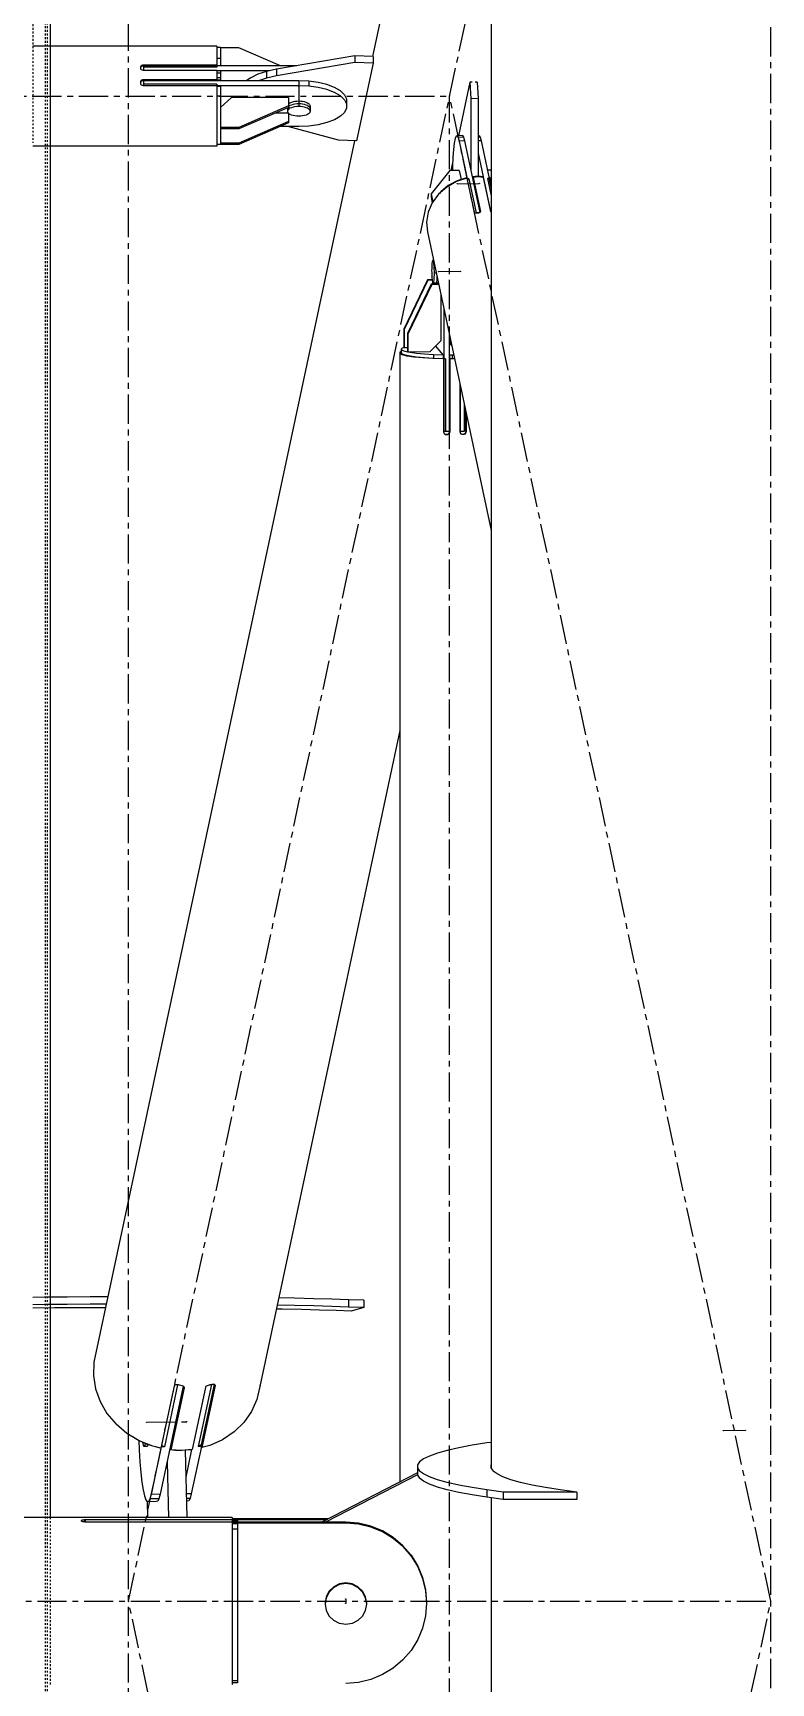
# Model space of a CAD drawing. Header units: millimetres. Extents: x 5143 to 30813, y 232 to 21408.
# Drawn here: x 12169 to 12370, y 6698 to 7147.5 of the extents above; entities that cross this region are included whole.
import ezdxf

# ---------------------------------------------------------------- set-up
doc = ezdxf.new("R2010")
doc.units = ezdxf.units.MM
doc.header["$LTSCALE"] = 0.25
for name, pattern in [('CENTER', [50.8, 31.75, -6.35, 6.35, -6.35]), ('XKITLINE00', [0]), ('XKITLINE02', [4, 2, -2])]:
    doc.linetypes.add(name, pattern=pattern)

msp = doc.modelspace()

# ---------------------------------------------------------------- linework, layer by layer
at = {"color": 8, "linetype": 'CENTER'}
for p, q in [((12195, 6431.43), (12195, 8100.54)), ((12195, 6720.27), (12370, 7540.27)), ((12370, 5629.8), (12370, 7286.23)), ((11927.5, 7130.27), (12282.5, 7130.27)), ((12241.38, 7132.99), (12241.38, 7127.56)), ((12282.5, 6310.27), (12282.5, 7130.27)), ((12370, 6720.27), (12282.5, 7130.27)), ((12284.59, 7106.42), (12290.56, 7106.5)), ((12285.48, 7082.5), (12279.51, 7082.43)), ((12199.95, 6769.03), (12210.89, 6769.17)), ((12363.06, 6766.78), (12357.09, 6766.71)), ((11840, 6720.27), (12370, 6720.27)), ((12370, 5900.27), (12195, 6720.27)), ((12254.2, 6720.85), (12254.2, 6719.7)), ((12282.5, 6310.27), (12370, 6720.27))]:
    msp.add_line(p, q, dxfattribs=at)
at = {"color": 3, "linetype": 'XKITLINE02'}
for p, q in [((12172.3, 7919.31), (12172.3, 6234.33)), ((12172.83, 7919.31), (12172.83, 6234.33)), ((12168.98, 7214.84), (12168.98, 7117.52)), ((12173.68, 6743.1), (12173.68, 6697.45))]:
    msp.add_line(p, q, dxfattribs=at)
at = {"color": 8, "linetype": 'XKITLINE00'}
for p, q in [((12293.8, 7292.42), (12261.5, 7141.08)), ((12293.8, 7286.23), (12293.8, 6756.52)), ((12219.08, 7143.92), (12168.98, 7143.92)), ((12219.08, 7143.92), (12219.08, 7142.51)), ((12220.08, 7143.49), (12219.08, 7143.49)), ((12219.08, 7142.51), (12219.08, 7138.55)), ((12220.08, 7143.49), (12220.08, 7141.99)), ((12225.08, 7143.47), (12220.08, 7143.47)), ((12236.37, 7138.55), (12225.08, 7143.47)), ((12198.27, 7138.22), (12198.23, 7138)), ((12198.23, 7138), (12198.27, 7137.77)), ((12198.27, 7137.97), (12198.25, 7137.87)), ((12198.39, 7138.43), (12198.27, 7138.22)), ((12198.39, 7138.17), (12198.27, 7137.97)), ((12198.27, 7137.77), (12198.39, 7137.57)), ((12198.56, 7138.57), (12198.39, 7138.43)), ((12198.54, 7138.3), (12198.39, 7138.17)), ((12198.58, 7138.33), (12198.54, 7138.3)), ((12198.81, 7138.67), (12198.58, 7138.59)), ((12198.81, 7138.42), (12198.58, 7138.33)), ((12199.08, 7138.72), (12198.81, 7138.67)), ((12199.08, 7138.45), (12198.81, 7138.42)), ((12199.08, 7138.72), (12199.08, 7138.45)), ((12219.08, 7138.72), (12199.08, 7138.72)), ((12219.08, 7138.45), (12199.08, 7138.45)), ((12219.08, 7138.44), (12199.08, 7138.44)), ((12199.08, 7138.44), (12199.08, 7137.27)), ((12219.08, 7138.14), (12199.08, 7138.14)), ((12220.08, 7140.49), (12219.08, 7140.49)), ((12219.08, 7138.55), (12219.08, 7138.14)), ((12240.86, 7138.55), (12219.08, 7138.55)), ((12220.08, 7141.99), (12220.08, 7138.55)), ((12256.68, 7141.26), (12235.28, 7137.6)), ((12256.68, 7139.45), (12235.28, 7135.79)), ((12256.68, 7141.26), (12256.68, 7139.45)), ((12261.66, 7141.07), (12256.68, 7141.26)), ((12261.66, 7139.26), (12256.68, 7139.45)), ((12261.66, 7139.26), (12257.15, 7118.12)), ((12261.66, 7141.07), (12261.66, 7139.26)), ((12198.27, 7134.17), (12198.23, 7133.92)), ((12198.23, 7133.92), (12198.27, 7133.67)), ((12198.27, 7133.92), (12198.25, 7133.8)), ((12198.39, 7134.4), (12198.27, 7134.17)), ((12198.39, 7134.15), (12198.27, 7133.92)), ((12198.27, 7133.67), (12198.39, 7133.45)), ((12198.58, 7137.41), (12198.39, 7137.57)), ((12198.58, 7134.58), (12198.39, 7134.4)), ((12198.58, 7134.32), (12198.39, 7134.15)), ((12198.58, 7133.27), (12198.39, 7133.45)), ((12198.81, 7137.31), (12198.58, 7137.41)), ((12198.81, 7134.69), (12198.58, 7134.58)), ((12198.81, 7134.44), (12198.58, 7134.32)), ((12199.08, 7137.27), (12198.81, 7137.31)), ((12199.08, 7134.73), (12198.81, 7134.69)), ((12198.81, 7134.69), (12198.81, 7134.44)), ((12199.06, 7134.48), (12198.81, 7134.44)), ((12219.08, 7137.27), (12199.08, 7137.27)), ((12199.08, 7134.73), (12199.08, 7134.48)), ((12219.08, 7134.73), (12199.08, 7134.73)), ((12199.08, 7134.48), (12199.08, 7133.11)), ((12241.38, 7134.48), (12199.08, 7134.48)), ((12199.08, 7134.48), (12199.08, 7134.48)), ((12219.08, 7133.53), (12199.08, 7133.53)), ((12219.08, 7137.27), (12219.08, 7134.73)), ((12233.43, 7137.19), (12219.08, 7137.19)), ((12220.08, 7137.14), (12219.08, 7137.14)), ((12220.08, 7136.53), (12219.08, 7136.53)), ((12220.08, 7135.26), (12219.08, 7135.26)), ((12219.08, 7134.73), (12219.08, 7134.48)), ((12219.08, 7134.6), (12219.08, 7134.48)), ((12220.08, 7134.6), (12219.08, 7134.6)), ((12219.08, 7133.53), (12219.08, 7133.12)), ((12220.08, 7137.14), (12220.08, 7135.9)), ((12220.08, 7135.9), (12220.08, 7134.48)), ((12228.29, 7135.3), (12227.1, 7134.48)), ((12230.27, 7136.25), (12228.29, 7135.3)), ((12232.63, 7137.02), (12230.27, 7136.25)), ((12232.63, 7135.21), (12230.4, 7134.48)), ((12235.28, 7137.6), (12232.63, 7137.02)), ((12232.63, 7137.02), (12232.63, 7135.21)), ((12235.28, 7135.79), (12232.63, 7135.21)), ((12235.28, 7137.6), (12235.28, 7135.79)), ((12241.38, 7134.48), (12241.38, 7133.12)), ((12244.1, 7134.36), (12241.38, 7134.48)), ((12244.1, 7134.36), (12244.1, 7133)), ((12246.71, 7134), (12244.1, 7134.36)), ((12249.08, 7133.42), (12246.71, 7134)), ((12251.11, 7132.64), (12249.08, 7133.42)), ((12287.96, 7134.09), (12284.87, 7119.5)), ((12288.6, 7134.1), (12287.96, 7134.09)), ((12287.96, 7134.09), (12288.24, 7129.56)), ((12289.95, 7134.12), (12289.41, 7134.11)), ((12289.95, 7134.12), (12290.23, 7129.59)), ((12198.81, 7133.17), (12198.58, 7133.27)), ((12199.08, 7133.11), (12198.81, 7133.17)), ((12219.08, 7133.11), (12199.08, 7133.11)), ((12241.38, 7133.12), (12219.08, 7133.12)), ((12219.08, 7133.11), (12219.08, 7116.63)), ((12220.08, 7132.94), (12219.08, 7132.94)), ((12220.08, 7130.23), (12219.08, 7130.23)), ((12220.08, 7132.94), (12220.08, 7127.53)), ((12223.08, 7129.89), (12220.08, 7127.18)), ((12238.58, 7129.89), (12223.08, 7129.89)), ((12238.58, 7129.89), (12238.58, 7127.2)), ((12240.32, 7128.79), (12239.83, 7128.7)), ((12240.84, 7128.85), (12240.32, 7128.79)), ((12241.38, 7128.87), (12240.84, 7128.85)), ((12244.1, 7133), (12241.38, 7133.12)), ((12241.38, 7128.87), (12241.38, 7128.15)), ((12241.92, 7128.85), (12241.38, 7128.87)), ((12242.44, 7128.79), (12241.92, 7128.85)), ((12242.93, 7128.7), (12242.44, 7128.79)), ((12246.71, 7132.64), (12244.1, 7133)), ((12249.08, 7132.06), (12246.71, 7132.64)), ((12251.11, 7131.28), (12249.08, 7132.06)), ((12252.72, 7131.7), (12251.11, 7132.64)), ((12252.72, 7130.34), (12251.11, 7131.28)), ((12253.84, 7130.63), (12252.72, 7131.7)), ((12253.84, 7129.28), (12252.72, 7130.34)), ((12253.84, 7130.63), (12254.41, 7129.5)), ((12253.84, 7129.28), (12254.41, 7128.14)), ((12254.41, 7129.5), (12254.41, 7126.98)), ((12290.23, 7129.59), (12288.24, 7129.56)), ((12288.24, 7129.56), (12288.29, 7110.02)), ((12290.23, 7129.59), (12290.28, 7108.36)), ((12220.08, 7127.53), (12220.08, 7121.76)), ((12238.58, 7127.63), (12225.08, 7121.74)), ((12238.58, 7127.2), (12225.08, 7121.32)), ((12238.48, 7125.65), (12235.01, 7125.65)), ((12238.28, 7127.07), (12238.28, 7126.83)), ((12238.32, 7127.06), (12238.28, 7126.83)), ((12238.32, 7127.06), (12238.28, 7126.83)), ((12238.28, 7126.83), (12238.28, 7126.11)), ((12238.32, 7126.34), (12238.28, 7126.11)), ((12238.28, 7126.11), (12238.32, 7125.88)), ((12238.35, 7127.11), (12238.32, 7127.06)), ((12238.35, 7127.11), (12238.32, 7127.06)), ((12238.46, 7126.56), (12238.32, 7126.34)), ((12238.32, 7125.88), (12238.46, 7125.66)), ((12238.69, 7126.77), (12238.46, 7126.56)), ((12238.69, 7125.45), (12238.46, 7125.66)), ((12238.69, 7128.22), (12238.58, 7128.11)), ((12238.69, 7127.49), (12238.58, 7127.39)), ((12238.69, 7127.49), (12238.58, 7127.39)), ((12238.58, 7125.56), (12238.58, 7122.96)), ((12239, 7128.4), (12238.69, 7128.22)), ((12239, 7127.68), (12238.69, 7127.49)), ((12239, 7127.68), (12238.69, 7127.49)), ((12239, 7126.96), (12238.69, 7126.77)), ((12239, 7125.26), (12238.69, 7125.45)), ((12239.39, 7128.57), (12239, 7128.4)), ((12239.39, 7127.84), (12239, 7127.68)), ((12239.39, 7127.84), (12239, 7127.68)), ((12239.39, 7127.12), (12239, 7126.96)), ((12239.39, 7125.1), (12239, 7125.26)), ((12239.83, 7128.7), (12239.39, 7128.57)), ((12239.83, 7127.97), (12239.39, 7127.84)), ((12239.83, 7127.97), (12239.39, 7127.84)), ((12239.83, 7127.25), (12239.39, 7127.12)), ((12239.83, 7124.97), (12239.39, 7125.1)), ((12240.32, 7128.07), (12239.83, 7127.97)), ((12240.32, 7128.07), (12239.83, 7127.97)), ((12240.32, 7127.35), (12239.83, 7127.25)), ((12240.32, 7124.87), (12239.83, 7124.97)), ((12240.84, 7128.13), (12240.32, 7128.07)), ((12240.84, 7128.13), (12240.32, 7128.07)), ((12240.84, 7127.41), (12240.32, 7127.35)), ((12240.84, 7124.81), (12240.32, 7124.87)), ((12241.38, 7128.15), (12240.84, 7128.13)), ((12241.38, 7128.15), (12240.84, 7128.13)), ((12241.38, 7127.43), (12240.84, 7127.41)), ((12241.38, 7124.79), (12240.84, 7124.81)), ((12241.92, 7128.13), (12241.38, 7128.15)), ((12241.92, 7128.13), (12241.38, 7128.15)), ((12241.38, 7128.15), (12241.38, 7127.43)), ((12241.92, 7127.41), (12241.38, 7127.43)), ((12241.92, 7124.81), (12241.38, 7124.79)), ((12242.44, 7128.07), (12241.92, 7128.13)), ((12242.44, 7128.07), (12241.92, 7128.13)), ((12242.44, 7127.35), (12241.92, 7127.41)), ((12242.44, 7124.87), (12241.92, 7124.81)), ((12242.93, 7127.97), (12242.44, 7128.07)), ((12242.93, 7127.97), (12242.44, 7128.07)), ((12242.93, 7127.25), (12242.44, 7127.35)), ((12242.93, 7124.97), (12242.44, 7124.87)), ((12243.37, 7128.57), (12242.93, 7128.7)), ((12243.37, 7127.84), (12242.93, 7127.97)), ((12243.37, 7127.84), (12242.93, 7127.97)), ((12243.37, 7127.12), (12242.93, 7127.25)), ((12243.37, 7125.1), (12242.93, 7124.97)), ((12243.75, 7128.4), (12243.37, 7128.57)), ((12243.75, 7127.68), (12243.37, 7127.84)), ((12243.75, 7127.68), (12243.37, 7127.84)), ((12243.75, 7126.96), (12243.37, 7127.12)), ((12243.75, 7125.26), (12243.37, 7125.1)), ((12244.06, 7128.22), (12243.75, 7128.4)), ((12244.06, 7127.49), (12243.75, 7127.68)), ((12244.06, 7127.49), (12243.75, 7127.68)), ((12244.06, 7126.77), (12243.75, 7126.96)), ((12244.06, 7125.45), (12243.75, 7125.26)), ((12244.29, 7128.01), (12244.06, 7128.22)), ((12244.29, 7127.28), (12244.06, 7127.49)), ((12244.29, 7127.28), (12244.06, 7127.49)), ((12244.29, 7126.56), (12244.06, 7126.77)), ((12244.29, 7125.66), (12244.06, 7125.45)), ((12244.29, 7128.01), (12244.43, 7127.79)), ((12244.29, 7127.28), (12244.43, 7127.06)), ((12244.29, 7127.28), (12244.43, 7127.06)), ((12244.29, 7126.56), (12244.43, 7126.34)), ((12244.43, 7125.88), (12244.29, 7125.66)), ((12244.43, 7127.79), (12244.48, 7127.56)), ((12244.43, 7127.06), (12244.48, 7126.83)), ((12244.43, 7127.06), (12244.48, 7126.83)), ((12244.43, 7126.34), (12244.48, 7126.11)), ((12244.48, 7126.11), (12244.43, 7125.88)), ((12244.48, 7127.56), (12244.48, 7126.83)), ((12244.48, 7126.83), (12244.48, 7126.11)), ((12252.72, 7124.78), (12251.11, 7123.84)), ((12253.84, 7125.84), (12252.72, 7124.78)), ((12254.41, 7126.98), (12253.84, 7125.84)), ((12220.08, 7121.76), (12220.08, 7121.74)), ((12220.08, 7121.74), (12220.08, 7121.72)), ((12225.08, 7121.74), (12220.08, 7121.74)), ((12220.08, 7121.72), (12220.08, 7117.14)), ((12225.08, 7121.32), (12220.08, 7121.32)), ((12238.58, 7123.38), (12225.08, 7117.5)), ((12238.58, 7122.96), (12225.08, 7117.07)), ((12225.08, 7121.74), (12225.08, 7121.32)), ((12241.38, 7122), (12236.37, 7122)), ((12252.17, 7118.31), (12238.37, 7122)), ((12244.1, 7122.12), (12241.38, 7122)), ((12246.71, 7122.48), (12244.1, 7122.12)), ((12249.08, 7123.06), (12246.71, 7122.48)), ((12251.11, 7123.84), (12249.08, 7123.06)), ((12219.08, 7116.63), (12168.98, 7116.63)), ((12256.6, 7118.14), (12185.58, 6785.35)), ((12220.08, 7117.06), (12219.08, 7117.06)), ((12225.08, 7117.5), (12220.08, 7117.5)), ((12220.08, 7117.14), (12220.08, 7117.09)), ((12220.08, 7117.09), (12220.08, 7117.07)), ((12225.08, 7117.07), (12220.08, 7117.07)), ((12225.08, 7117.5), (12225.08, 7117.07)), ((12257.15, 7118.12), (12252.17, 7118.31)), ((12283.52, 7115.77), (12283.36, 7113.66)), ((12283.72, 7117.47), (12283.52, 7115.77)), ((12283.96, 7118.69), (12283.72, 7117.47)), ((12284.23, 7119.38), (12283.96, 7118.69)), ((12284.52, 7119.49), (12284.23, 7119.38)), ((12286.01, 7119.51), (12284.52, 7119.49)), ((12284.52, 7119.49), (12284.8, 7119.04)), ((12286.3, 7119.06), (12284.8, 7119.04)), ((12284.8, 7119.04), (12285.08, 7118.04)), ((12286.57, 7118.06), (12285.08, 7118.04)), ((12285.08, 7118.04), (12287.28, 7107.73)), ((12286.01, 7119.51), (12286.3, 7119.06)), ((12286.3, 7119.06), (12286.57, 7118.06)), ((12286.57, 7118.06), (12290.73, 7098.59)), ((12290.48, 7119.57), (12290.25, 7119.57)), ((12290.77, 7119.12), (12290.25, 7119.11)), ((12291.05, 7118.11), (12290.26, 7118.1)), ((12290.48, 7119.57), (12290.77, 7119.12)), ((12290.77, 7119.12), (12291.05, 7118.11)), ((12291.05, 7118.11), (12293.25, 7107.81)), ((12283.29, 7112.06), (12282.85, 7109.98)), ((12283.26, 7111.23), (12283.24, 7109.98)), ((12283.36, 7113.66), (12283.26, 7111.23)), ((12290.27, 7114.78), (12293.66, 7098.86)), ((12282.59, 7109.97), (12277.46, 7103.65)), ((12284.35, 7106.98), (12281.71, 7105.51)), ((12284.5, 7107.16), (12282.13, 7105.89)), ((12285.08, 7110), (12282.59, 7109.97)), ((12287.19, 7107.89), (12284.35, 7106.98)), ((12287.08, 7108), (12284.5, 7107.16)), ((12284.5, 7107.16), (12284.52, 7107.04)), ((12285.08, 7110), (12285.61, 7107.52)), ((12287.08, 7108), (12287.1, 7107.87)), ((12287.19, 7107.89), (12289.16, 7098.65)), ((12287.73, 7107.74), (12287.27, 7107.5)), ((12287.28, 7107.73), (12287.27, 7107.5)), ((12287.73, 7107.74), (12287.28, 7107.73)), ((12287.73, 7107.74), (12289.7, 7098.49)), ((12288.78, 7108.28), (12288.76, 7107.82)), ((12289.47, 7108.34), (12288.78, 7108.28)), ((12288.78, 7108.28), (12288.88, 7107.82)), ((12288.88, 7107.82), (12288.86, 7107.36)), ((12288.89, 7108.1), (12288.87, 7107.57)), ((12288.87, 7107.57), (12290.77, 7098.64)), ((12290.29, 7108.26), (12288.89, 7108.1)), ((12288.89, 7108.1), (12290.86, 7098.85)), ((12290.17, 7108.36), (12289.47, 7108.34)), ((12289.47, 7108.34), (12289.51, 7108.17)), ((12290.87, 7108.36), (12290.17, 7108.36)), ((12291.67, 7108.13), (12290.29, 7108.26)), ((12290.87, 7108.36), (12290.9, 7108.2)), ((12291.56, 7108.31), (12290.87, 7108.36)), ((12291.56, 7108.31), (12291.6, 7108.14)), ((12291.67, 7108.13), (12293.65, 7098.89)), ((12293.53, 7110.11), (12292.76, 7110.1)), ((12293.25, 7107.81), (12292.8, 7107.8)), ((12292.8, 7107.8), (12293.8, 7103.13)), ((12293.24, 7107.57), (12292.8, 7107.8)), ((12293.24, 7108.07), (12293.23, 7107.88)), ((12293.24, 7108.07), (12293.34, 7107.61)), ((12293.8, 7107.91), (12293.24, 7108.07)), ((12293.25, 7107.81), (12293.24, 7107.57)), ((12293.24, 7107.57), (12293.8, 7104.97)), ((12293.34, 7107.61), (12293.32, 7107.19)), ((12293.36, 7107.97), (12293.33, 7107.41)), ((12293.33, 7107.41), (12293.8, 7105.24)), ((12293.36, 7107.97), (12293.8, 7105.91)), ((12293.8, 7107.84), (12293.36, 7107.97)), ((12293.8, 7109.9), (12293.53, 7110.11)), ((12277.46, 7103.65), (12277.42, 7102.76)), ((12277.42, 7102.76), (12277.75, 7101.21)), ((12277.46, 7103.65), (12277.92, 7101.46)), ((12279.48, 7103.56), (12277.77, 7101.25)), ((12278.44, 7102.24), (12278.3, 7101.97)), ((12278.99, 7102.89), (12278.44, 7102.24)), ((12281.71, 7105.51), (12279.48, 7103.56)), ((12280.09, 7104.22), (12279.69, 7103.75)), ((12282.13, 7105.89), (12280.09, 7104.22)), ((12276.66, 7098.68), (12276.2, 7095.98)), ((12277.77, 7101.25), (12276.66, 7098.68)), ((12289.16, 7098.65), (12289.25, 7098.55)), ((12289.37, 7098.45), (12289.25, 7098.55)), ((12289.58, 7098.38), (12289.37, 7098.45)), ((12289.7, 7098.49), (12289.53, 7098.4)), ((12289.83, 7098.36), (12289.58, 7098.38)), ((12290.59, 7098.5), (12289.7, 7098.49)), ((12290.1, 7098.37), (12289.83, 7098.36)), ((12290.35, 7098.41), (12290.1, 7098.37)), ((12290.58, 7098.5), (12290.35, 7098.41)), ((12290.75, 7098.61), (12290.58, 7098.5)), ((12290.85, 7098.73), (12290.75, 7098.61)), ((12290.86, 7098.85), (12290.85, 7098.73)), ((12293.65, 7098.89), (12293.71, 7098.76)), ((12293.8, 7098.69), (12293.71, 7098.76)), ((12276.2, 7095.98), (12276.43, 7093.29)), ((12276.43, 7093.29), (12293.8, 7011.93)), ((12277.64, 7084.26), (12277.61, 7083.81)), ((12277.67, 7084.67), (12277.64, 7084.26)), ((12277.71, 7085), (12277.67, 7084.67)), ((12277.76, 7085.26), (12277.71, 7085)), ((12277.81, 7085.42), (12277.76, 7085.26)), ((12277.86, 7085.5), (12277.81, 7085.42)), ((12278.09, 7085.5), (12277.86, 7085.5)), ((12277.92, 7085.48), (12277.86, 7085.5)), ((12278.1, 7085.49), (12277.92, 7085.48)), ((12277.92, 7085.48), (12277.98, 7085.37)), ((12277.98, 7085.37), (12278.03, 7085.17)), ((12278.03, 7085.17), (12278.08, 7084.89)), ((12278.08, 7084.89), (12278.13, 7084.53)), ((12278.13, 7084.53), (12278.17, 7084.1)), ((12278.17, 7084.1), (12278.2, 7083.63)), ((12276.45, 7080.27), (12269.98, 7066.79)), ((12276.55, 7080.15), (12270.09, 7066.67)), ((12277.71, 7080.29), (12276.45, 7080.27)), ((12276.45, 7080.27), (12276.55, 7080.15)), ((12277.73, 7080.17), (12276.55, 7080.15)), ((12277.6, 7083.3), (12277.59, 7082.78)), ((12277.59, 7082.78), (12277.6, 7082.24)), ((12277.61, 7083.81), (12277.6, 7083.3)), ((12277.6, 7082.24), (12277.61, 7081.7)), ((12277.61, 7081.7), (12277.64, 7081.19)), ((12277.64, 7081.19), (12277.67, 7080.71)), ((12277.67, 7080.71), (12277.71, 7080.29)), ((12277.71, 7080.29), (12277.76, 7079.93)), ((12277.76, 7079.93), (12277.81, 7079.64)), ((12277.81, 7079.64), (12277.86, 7079.44)), ((12277.86, 7079.44), (12277.92, 7079.33)), ((12278.03, 7079.39), (12277.98, 7079.31)), ((12278.08, 7079.56), (12278.03, 7079.39)), ((12278.13, 7079.81), (12278.08, 7079.56)), ((12278.17, 7080.15), (12278.13, 7079.81)), ((12278.2, 7080.55), (12278.17, 7080.15)), ((12278.2, 7083.63), (12278.23, 7083.11)), ((12278.23, 7081.01), (12278.2, 7080.55)), ((12278.23, 7083.11), (12278.24, 7082.58)), ((12278.24, 7081.51), (12278.23, 7081.01)), ((12278.24, 7082.58), (12278.25, 7082.04)), ((12278.25, 7082.04), (12278.24, 7081.51)), ((12278.83, 7082.04), (12278.25, 7082.04)), ((12278.83, 7079.4), (12278.77, 7079.32)), ((12278.83, 7079.4), (12278.77, 7079.32)), ((12278.88, 7079.57), (12278.83, 7079.4)), ((12278.88, 7079.57), (12278.83, 7079.4)), ((12278.93, 7079.82), (12278.88, 7079.57)), ((12278.93, 7079.82), (12278.88, 7079.57)), ((12278.97, 7080.16), (12278.93, 7079.82)), ((12278.97, 7080.16), (12278.93, 7079.82)), ((12279, 7080.56), (12278.97, 7080.16)), ((12279, 7080.56), (12278.97, 7080.16)), ((12279.02, 7081.02), (12279, 7080.56)), ((12279.02, 7081.02), (12279, 7080.56)), ((12279.03, 7081.13), (12279.02, 7081.02)), ((12279.03, 7081.13), (12279.02, 7081.02)), ((12277.5, 7079.08), (12271.04, 7065.59)), ((12277.61, 7078.96), (12271.14, 7065.47)), ((12279.46, 7079.1), (12277.5, 7079.08)), ((12277.5, 7079.08), (12277.61, 7078.96)), ((12279.48, 7078.98), (12277.61, 7078.96)), ((12277.98, 7079.31), (12277.92, 7079.33)), ((12278.77, 7079.32), (12277.98, 7079.31)), ((12279.41, 7079.33), (12278.77, 7079.32)), ((12279.04, 7079.32), (12279.04, 7079.1)), ((12280.09, 7076.14), (12280.09, 7063.6)), ((12280.89, 7072.38), (12280.89, 7058.73)), ((12269.98, 7066.79), (12270.09, 7066.67)), ((12269.98, 7066.79), (12269.98, 7061.82)), ((12270.09, 7066.67), (12270.09, 7061.7)), ((12269.52, 7061.64), (12269.25, 7061.31)), ((12269.99, 7061.82), (12269.52, 7061.64)), ((12269.98, 7061.82), (12270.09, 7061.7)), ((12271.04, 7061.71), (12270.09, 7061.7)), ((12271.04, 7065.59), (12271.14, 7065.47)), ((12271.04, 7065.59), (12271.04, 7060.63)), ((12271.14, 7065.47), (12271.14, 7060.51)), ((12280.09, 7063.6), (12277.11, 7060.59)), ((12278.65, 7062.14), (12280.77, 7059.74)), ((12282.38, 7065.39), (12282.38, 7038.89)), ((12282.5, 7062.9), (12282.38, 7062.9)), ((12282.5, 7062.9), (12283.05, 7062.28)), ((12282.61, 7064.36), (12282.61, 7062.78)), ((12268.94, 7060.52), (12268.92, 7060.15)), ((12268.92, 7060.15), (12268.92, 6752.73)), ((12269.58, 7059.79), (12268.92, 7060.15)), ((12269.25, 7060.67), (12268.94, 7060.52)), ((12269.25, 7061.31), (12269.25, 7060.32)), ((12269.25, 7061.31), (12269.53, 7060.99)), ((12269.25, 7060.32), (12269.53, 7060)), ((12270.36, 7060.68), (12269.53, 7060.99)), ((12270.36, 7059.69), (12269.53, 7060)), ((12270.89, 7059.46), (12269.58, 7059.79)), ((12271.14, 7060.52), (12270.36, 7060.68)), ((12271.7, 7059.4), (12270.36, 7059.69)), ((12272.78, 7059.18), (12270.89, 7059.46)), ((12271.04, 7060.63), (12271.14, 7060.51)), ((12277.11, 7060.59), (12271.14, 7060.51)), ((12271.7, 7060.4), (12271.16, 7060.51)), ((12273.5, 7060.15), (12271.7, 7060.4)), ((12273.5, 7059.16), (12271.7, 7059.4)), ((12275.16, 7058.95), (12272.78, 7059.18)), ((12275.67, 7059.96), (12273.5, 7060.15)), ((12275.67, 7058.96), (12273.5, 7059.16)), ((12277.9, 7058.79), (12275.16, 7058.95)), ((12278.13, 7059.82), (12275.67, 7059.96)), ((12278.13, 7058.83), (12275.67, 7058.96)), ((12280.81, 7058.7), (12277.9, 7058.79)), ((12278.13, 7059.82), (12278.13, 7058.83)), ((12280.77, 7059.74), (12278.13, 7059.82)), ((12280.77, 7058.75), (12278.13, 7058.83)), ((12280.77, 7059.74), (12280.77, 7058.75)), ((12280.77, 7058.75), (12280.81, 7058.7)), ((12280.81, 7058.7), (12280.81, 7038.85)), ((12280.87, 7058.76), (12280.89, 7058.73)), ((12280.87, 7058.76), (12280.87, 7038.9)), ((12281.34, 7058.73), (12280.89, 7058.73)), ((12281.34, 7058.73), (12281.34, 7038.88)), ((12282.38, 7059.85), (12282.49, 7059.73)), ((12282.38, 7058.86), (12282.49, 7058.74)), ((12282.46, 7058.77), (12282.46, 7038.92)), ((12282.46, 7058.77), (12282.53, 7058.7)), ((12282.49, 7059.73), (12282.49, 7058.74)), ((12283.19, 7059.73), (12282.49, 7059.73)), ((12283.19, 7058.74), (12282.49, 7058.74)), ((12282.53, 7058.7), (12282.53, 7038.84)), ((12283.81, 7058.7), (12282.53, 7058.7)), ((12283.59, 7059.74), (12283.19, 7059.73)), ((12283.19, 7059.73), (12283.19, 7058.74)), ((12283.8, 7058.75), (12283.19, 7058.74)), ((12285.31, 7051.69), (12285.31, 7038.88)), ((12285.37, 7051.41), (12285.37, 7038.93)), ((12286.41, 7046.53), (12286.41, 7038.94)), ((12286.83, 7044.55), (12286.83, 7038.98)), ((12286.91, 7044.18), (12286.91, 7039)), ((12286.98, 7043.87), (12286.98, 7038.93)), ((12280.81, 7038.96), (12280.87, 7038.9)), ((12281.34, 7038.88), (12280.87, 7038.9)), ((12282.38, 7038.89), (12281.34, 7038.88)), ((12282.46, 7038.92), (12282.42, 7038.65)), ((12282.46, 7038.92), (12282.53, 7038.84)), ((12285.31, 7038.99), (12285.37, 7038.93)), ((12286.41, 7038.94), (12285.37, 7038.93)), ((12286.83, 7038.98), (12286.41, 7038.94)), ((12286.91, 7039), (12286.87, 7038.74)), ((12286.91, 7039), (12286.98, 7038.93)), ((12286.98, 7038.93), (12286.92, 7038.66)), ((12280.81, 7038.85), (12280.88, 7038.58)), ((12280.88, 7038.58), (12280.98, 7038.35)), ((12281.17, 7038.16), (12280.98, 7038.35)), ((12281.34, 7038.11), (12281.1, 7038.23)), ((12281.41, 7038.04), (12281.17, 7038.16)), ((12281.61, 7038.07), (12281.34, 7038.11)), ((12281.67, 7038), (12281.41, 7038.04)), ((12281.87, 7038.11), (12281.61, 7038.07)), ((12281.93, 7038.04), (12281.67, 7038)), ((12282.11, 7038.23), (12281.87, 7038.11)), ((12282.17, 7038.16), (12281.93, 7038.04)), ((12282.3, 7038.42), (12282.11, 7038.23)), ((12282.36, 7038.35), (12282.17, 7038.16)), ((12282.42, 7038.65), (12282.3, 7038.42)), ((12282.48, 7038.58), (12282.36, 7038.35)), ((12282.42, 7038.65), (12282.48, 7038.58)), ((12282.53, 7038.84), (12282.48, 7038.58)), ((12285.31, 7038.88), (12285.35, 7038.62)), ((12285.35, 7038.62), (12285.47, 7038.39)), ((12285.65, 7038.21), (12285.47, 7038.39)), ((12285.82, 7038.16), (12285.59, 7038.28)), ((12285.89, 7038.09), (12285.65, 7038.21)), ((12286.08, 7038.13), (12285.82, 7038.16)), ((12286.15, 7038.06), (12285.89, 7038.09)), ((12286.34, 7038.18), (12286.08, 7038.13)), ((12286.4, 7038.11), (12286.15, 7038.06)), ((12286.57, 7038.3), (12286.34, 7038.18)), ((12286.64, 7038.23), (12286.4, 7038.11)), ((12286.72, 7038.46), (12286.57, 7038.3)), ((12286.82, 7038.42), (12286.64, 7038.23)), ((12286.76, 7038.5), (12286.72, 7038.46)), ((12286.87, 7038.74), (12286.76, 7038.5)), ((12286.92, 7038.66), (12286.82, 7038.42)), ((12268.92, 6957.47), (12230.78, 6778.73)), ((12172.13, 6803.06), (12168.98, 6803.02)), ((12172.13, 6801.06), (12168.98, 6801.02)), ((12178.29, 6803.13), (12172.13, 6803.06)), ((12178.29, 6801.13), (12172.13, 6801.06)), ((12184.59, 6803.17), (12178.29, 6803.13)), ((12184.59, 6801.18), (12178.29, 6801.13)), ((12189.39, 6803.2), (12184.59, 6803.17)), ((12188.96, 6801.2), (12184.59, 6801.18)), ((12240.26, 6800.81), (12235.44, 6800.9)), ((12240.26, 6802.81), (12235.87, 6802.89)), ((12245.51, 6802.68), (12240.26, 6802.81)), ((12245.51, 6800.69), (12240.26, 6800.81)), ((12250.42, 6802.55), (12245.51, 6802.68)), ((12250.42, 6800.55), (12245.51, 6800.69)), ((12254.96, 6802.4), (12250.42, 6802.55)), ((12259.09, 6802.24), (12254.96, 6802.4)), ((12254.96, 6802.4), (12254.96, 6800.4)), ((12259.09, 6802.24), (12259.09, 6800.24)), ((12174.87, 6800.16), (12168.98, 6800.09)), ((12181.17, 6800.2), (12174.87, 6800.16)), ((12187.57, 6800.23), (12181.17, 6800.2)), ((12188.76, 6800.23), (12187.57, 6800.23)), ((12236.84, 6799.84), (12235.22, 6799.87)), ((12242.09, 6799.71), (12236.84, 6799.84)), ((12247, 6799.58), (12242.09, 6799.71)), ((12251.54, 6799.43), (12247, 6799.58)), ((12254.96, 6800.4), (12250.42, 6800.55)), ((12255.67, 6799.26), (12251.54, 6799.43)), ((12259.09, 6800.24), (12254.96, 6800.4)), ((12259.09, 6800.24), (12255.67, 6799.26)), ((12185.58, 6785.35), (12185.46, 6781.75)), ((12185.46, 6781.75), (12186.02, 6778.16)), ((12209.93, 6778.82), (12203.65, 6749.4)), ((12207.45, 6778.89), (12203.85, 6761.98)), ((12208.38, 6779.22), (12204.78, 6762.32)), ((12209.97, 6778.79), (12206.5, 6762.53)), ((12210.17, 6778.44), (12206.56, 6761.53)), ((12207.53, 6779.02), (12207.45, 6778.89)), ((12207.7, 6779.13), (12207.53, 6779.02)), ((12207.94, 6779.2), (12207.7, 6779.13)), ((12208.24, 6779.23), (12207.94, 6779.2)), ((12208.58, 6779.21), (12208.24, 6779.23)), ((12208.94, 6779.15), (12208.58, 6779.21)), ((12209.22, 6779.07), (12208.94, 6779.15)), ((12209.29, 6779.06), (12209.22, 6779.07)), ((12209.6, 6778.98), (12209.29, 6779.06)), ((12209.86, 6778.87), (12209.6, 6778.98)), ((12210.05, 6778.74), (12209.86, 6778.87)), ((12210.05, 6778.74), (12210.15, 6778.59)), ((12210.15, 6778.59), (12210.17, 6778.44)), ((12215.94, 6778.51), (12212.33, 6761.6)), ((12217.61, 6779.3), (12214.01, 6762.44)), ((12218.34, 6779.31), (12214.83, 6762.9)), ((12218.37, 6779.3), (12214.92, 6763.15)), ((12218.59, 6779.03), (12214.98, 6762.12)), ((12216.01, 6778.67), (12215.94, 6778.51)), ((12216.18, 6778.82), (12216.01, 6778.67)), ((12216.41, 6778.95), (12216.18, 6778.82)), ((12216.71, 6779.07), (12216.41, 6778.95)), ((12217.04, 6779.16), (12216.71, 6779.07)), ((12217.11, 6779.17), (12217.04, 6779.16)), ((12217.39, 6779.25), (12217.11, 6779.17)), ((12217.73, 6779.32), (12217.39, 6779.25)), ((12218.04, 6779.35), (12217.73, 6779.32)), ((12218.29, 6779.33), (12218.04, 6779.35)), ((12218.48, 6779.27), (12218.29, 6779.33)), ((12218.48, 6779.27), (12218.58, 6779.16)), ((12218.58, 6779.16), (12218.59, 6779.03)), ((12230.78, 6778.73), (12229.97, 6775.23)), ((12230.79, 6779.08), (12230.78, 6778.73)), ((12186.02, 6778.16), (12187.26, 6774.69)), ((12187.26, 6774.69), (12189.14, 6771.44)), ((12229.97, 6775.23), (12228.49, 6771.94)), ((12189.14, 6771.44), (12191.6, 6768.51)), ((12228.49, 6771.94), (12226.41, 6768.95)), ((12194.55, 6765.99), (12191.6, 6768.51)), ((12197.93, 6763.96), (12194.55, 6765.99)), ((12196.93, 6764.51), (12196.19, 6765.01)), ((12223.76, 6766.37), (12220.65, 6764.25)), ((12226.41, 6768.95), (12223.76, 6766.37)), ((12197.34, 6764.31), (12196.93, 6764.51)), ((12197.79, 6764.05), (12197.9, 6761.52)), ((12197.9, 6761.52), (12198.1, 6758.27)), ((12201.61, 6762.48), (12197.93, 6763.96)), ((12198.82, 6763.6), (12198.99, 6762.82)), ((12200.19, 6762.97), (12198.97, 6763.54)), ((12198.99, 6762.82), (12199.17, 6762.45)), ((12199.36, 6762.53), (12199.17, 6762.45)), ((12199.97, 6762.46), (12199.17, 6762.45)), ((12199.52, 6763.04), (12199.36, 6762.53)), ((12199.56, 6763.27), (12199.52, 6763.04)), ((12200.02, 6763.05), (12199.52, 6763.04)), ((12200.15, 6762.54), (12199.97, 6762.46)), ((12200.28, 6762.94), (12200.15, 6762.54)), ((12200.21, 6763.05), (12200.19, 6762.97)), ((12201.06, 6762.7), (12200.19, 6762.97)), ((12203.85, 6761.97), (12201.16, 6749.37)), ((12203.85, 6761.98), (12201.61, 6762.48)), ((12203.67, 6761.92), (12202.36, 6762.31)), ((12203.69, 6762.01), (12203.67, 6761.92)), ((12204.78, 6762.32), (12203.92, 6762.31)), ((12204.78, 6762.32), (12204, 6762.7)), ((12206.35, 6762.07), (12206.39, 6761.47)), ((12206.52, 6762.11), (12206.39, 6761.47)), ((12207.84, 6761.36), (12206.39, 6761.47)), ((12206.49, 6762.7), (12206.52, 6762.11)), ((12206.5, 6762.53), (12206.56, 6761.53)), ((12209.46, 6761.34), (12206.56, 6761.53)), ((12207.85, 6761.44), (12207.84, 6761.36)), ((12209.28, 6761.34), (12207.84, 6761.36)), ((12209.46, 6761.34), (12209.28, 6761.34)), ((12212.33, 6761.6), (12209.46, 6761.34)), ((12210.73, 6761.4), (12209.61, 6761.35)), ((12210.41, 6761.38), (12210.88, 6743.04)), ((12212.2, 6761.59), (12210.6, 6754.07)), ((12212.16, 6761.55), (12210.73, 6761.4)), ((12210.74, 6761.45), (12210.73, 6761.4)), ((12214.86, 6762.45), (12212.1, 6749.51)), ((12212.17, 6761.59), (12212.16, 6761.55)), ((12214.83, 6762.9), (12214.01, 6762.44)), ((12214.86, 6762.45), (12214.01, 6762.44)), ((12214.8, 6762.17), (12214.81, 6762.06)), ((12214.95, 6762.69), (12214.81, 6762.06)), ((12214.98, 6762.12), (12214.81, 6762.06)), ((12214.83, 6762.9), (12214.86, 6762.45)), ((12214.91, 6763.26), (12214.95, 6762.69)), ((12214.92, 6763.15), (12214.98, 6762.12)), ((12217.15, 6762.68), (12214.98, 6762.12)), ((12220.65, 6764.25), (12217.15, 6762.68)), ((12279.18, 6760.59), (12277.03, 6759.81)), ((12281.83, 6761.34), (12279.18, 6760.59)), ((12284.98, 6762.05), (12281.83, 6761.34)), ((12288.59, 6762.74), (12284.98, 6762.05)), ((12292.65, 6763.38), (12288.59, 6762.74)), ((12293.8, 6763.53), (12292.65, 6763.38)), ((12198.1, 6758.27), (12198.35, 6755.31)), ((12205.52, 6758.15), (12205.91, 6743.04)), ((12274.31, 6758.2), (12273.76, 6757.38)), ((12273.76, 6757.38), (12273.76, 6756.56)), ((12273.76, 6756.56), (12274.31, 6755.74)), ((12273.76, 6756.56), (12273.76, 6754.58)), ((12275.4, 6759.02), (12274.31, 6758.2)), ((12275.4, 6754.93), (12274.31, 6755.74)), ((12277.03, 6759.81), (12275.4, 6759.02)), ((12293.8, 6757.43), (12293.76, 6757.38)), ((12293.76, 6757.38), (12293.76, 6756.56)), ((12293.76, 6756.56), (12294.31, 6755.74)), ((12295.4, 6754.93), (12294.31, 6755.74)), ((12198.35, 6755.31), (12198.64, 6752.73)), ((12198.64, 6752.73), (12198.97, 6750.6)), ((12273.76, 6755.23), (12247.7, 6741.78)), ((12273.76, 6754.72), (12248.69, 6741.78)), ((12273.76, 6754.58), (12274.31, 6753.76)), ((12275.4, 6752.95), (12274.31, 6753.76)), ((12277.03, 6754.14), (12275.4, 6754.93)), ((12277.03, 6752.15), (12275.4, 6752.95)), ((12279.18, 6753.36), (12277.03, 6754.14)), ((12279.18, 6751.38), (12277.03, 6752.15)), ((12281.83, 6752.61), (12279.18, 6753.36)), ((12281.83, 6750.63), (12279.18, 6751.38)), ((12284.98, 6751.89), (12281.83, 6752.61)), ((12288.59, 6751.21), (12284.98, 6751.89)), ((12297.03, 6754.14), (12295.4, 6754.93)), ((12299.18, 6753.36), (12297.03, 6754.14)), ((12301.83, 6752.61), (12299.18, 6753.36)), ((12304.98, 6751.89), (12301.83, 6752.61)), ((12308.59, 6751.21), (12304.98, 6751.89)), ((12198.97, 6750.6), (12199.33, 6748.97)), ((12199.33, 6748.97), (12199.7, 6747.88)), ((12199.7, 6747.88), (12200.09, 6747.37)), ((12200.46, 6747.46), (12200.09, 6747.37)), ((12202.57, 6747.41), (12200.09, 6747.37)), ((12200.11, 6747.38), (12200.18, 6743.04)), ((12200.83, 6748.13), (12200.46, 6747.46)), ((12201.16, 6749.37), (12200.83, 6748.13)), ((12203.31, 6748.16), (12200.83, 6748.13)), ((12203.65, 6749.4), (12201.16, 6749.37)), ((12202.95, 6747.49), (12202.57, 6747.41)), ((12203.31, 6748.16), (12202.95, 6747.49)), ((12203.65, 6749.4), (12203.31, 6748.16)), ((12212.1, 6749.51), (12210.71, 6749.49)), ((12211.76, 6748.27), (12210.75, 6748.26)), ((12211.02, 6747.51), (12210.77, 6747.51)), ((12211.4, 6747.6), (12211.02, 6747.51)), ((12211.76, 6748.27), (12211.4, 6747.6)), ((12212.1, 6749.51), (12211.76, 6748.27)), ((12284.98, 6749.91), (12281.83, 6750.63)), ((12288.59, 6749.23), (12284.98, 6749.91)), ((12292.65, 6750.57), (12288.59, 6751.21)), ((12292.65, 6748.59), (12288.59, 6749.23)), ((12297.11, 6749.98), (12292.65, 6750.57)), ((12292.65, 6750.57), (12292.65, 6748.59)), ((12297.11, 6747.99), (12292.65, 6748.59)), ((12293.8, 6748.43), (12293.8, 6690.26)), ((12317.11, 6749.98), (12297.11, 6749.98)), ((12297.11, 6749.98), (12297.11, 6747.99)), ((12317.11, 6747.99), (12297.11, 6747.99)), ((12312.65, 6750.57), (12308.59, 6751.21)), ((12317.11, 6749.98), (12312.65, 6750.57)), ((12317.11, 6749.98), (12317.11, 6747.99)), ((12182.19, 6743.1), (12027.8, 6743.1)), ((12182.19, 6743.1), (12182.11, 6743.09)), ((12182.11, 6743.09), (12182.11, 6743.07)), ((12182.19, 6743.06), (12182.11, 6743.07)), ((12182.19, 6742.29), (12182.11, 6742.22)), ((12182.36, 6743.06), (12182.19, 6743.1)), ((12182.36, 6743.05), (12182.19, 6743.06)), ((12182.36, 6742.34), (12182.19, 6742.29)), ((12182.52, 6743.05), (12182.36, 6743.06)), ((12182.6, 6743.04), (12182.36, 6743.05)), ((12182.6, 6742.39), (12182.36, 6742.34)), ((12182.89, 6743.04), (12182.6, 6743.04)), ((12182.89, 6742.42), (12182.6, 6742.39)), ((12183.2, 6743.04), (12182.89, 6743.04)), ((12183.2, 6742.43), (12182.89, 6742.42)), ((12182.89, 6742.42), (12182.89, 6741.86)), ((12223.2, 6743.04), (12183.2, 6743.04)), ((12183.2, 6742.43), (12183.2, 6741.84)), ((12223.2, 6742.43), (12183.2, 6742.43)), ((12223.2, 6743.04), (12223.2, 6742.94)), ((12223.2, 6742.94), (12223.2, 6741.84)), ((12249.43, 6742.67), (12223.2, 6742.67)), ((12224.7, 6742.62), (12223.2, 6742.62)), ((12224.7, 6742.56), (12223.2, 6742.56)), ((12224.7, 6742.26), (12223.2, 6742.26)), ((12224.7, 6742.62), (12224.7, 6742.56)), ((12224.7, 6742.56), (12224.7, 6741.79)), ((12248.94, 6742.41), (12224.7, 6742.41)), ((12182.11, 6742.22), (12182.11, 6742.16)), ((12182.19, 6742.09), (12182.11, 6742.16)), ((12182.36, 6741.99), (12182.19, 6742.09)), ((12182.6, 6741.91), (12182.36, 6741.99)), ((12182.89, 6741.86), (12182.6, 6741.91)), ((12183.2, 6741.84), (12182.89, 6741.86)), ((12223.2, 6741.84), (12183.2, 6741.84)), ((12223.2, 6742.01), (12223.2, 6741.84)), ((12224.7, 6742.01), (12223.2, 6742.01)), ((12223.2, 6741.84), (12223.2, 6725.29)), ((12254.2, 6741.78), (12223.2, 6741.78)), ((12254.2, 6741.52), (12223.2, 6741.52)), ((12224.7, 6741.38), (12223.2, 6741.38)), ((12224.7, 6739.94), (12223.2, 6739.94)), ((12224.7, 6741.38), (12224.7, 6737.99)), ((12224.7, 6737.99), (12224.7, 6698)), ((12254.2, 6741.78), (12254.2, 6741.52)), ((12257.64, 6741.51), (12254.2, 6741.78)), ((12257.64, 6741.25), (12254.2, 6741.52)), ((12257.64, 6741.51), (12257.64, 6741.25)), ((12260.99, 6740.71), (12257.64, 6741.51)), ((12260.99, 6740.45), (12257.64, 6741.25)), ((12264.18, 6739.4), (12260.99, 6740.71)), ((12264.18, 6739.14), (12260.99, 6740.45)), ((12267.13, 6737.61), (12264.18, 6739.4)), ((12267.13, 6737.36), (12264.18, 6739.14)), ((12269.75, 6735.39), (12267.13, 6737.61)), ((12269.75, 6735.13), (12267.13, 6737.36)), ((12269.75, 6735.39), (12271.99, 6732.78)), ((12269.75, 6735.13), (12271.99, 6732.53)), ((12271.99, 6732.78), (12273.8, 6729.86)), ((12271.99, 6732.53), (12273.8, 6729.61)), ((12273.8, 6729.86), (12275.12, 6726.7)), ((12273.8, 6729.61), (12275.12, 6726.44)), ((12223.2, 6725.29), (12223.2, 6697.54)), ((12252.46, 6724.98), (12250.9, 6724.2)), ((12252.46, 6724.88), (12250.9, 6724.09)), ((12252.46, 6724.88), (12250.9, 6724.09)), ((12252.46, 6724.78), (12250.9, 6723.99)), ((12254.2, 6725.26), (12252.46, 6724.98)), ((12254.2, 6725.15), (12252.46, 6724.88)), ((12254.2, 6725.15), (12252.46, 6724.88)), ((12254.2, 6725.05), (12252.46, 6724.78)), ((12254.2, 6725.26), (12254.2, 6725.15)), ((12255.93, 6724.98), (12254.2, 6725.26)), ((12255.93, 6724.88), (12254.2, 6725.15)), ((12255.93, 6724.88), (12254.2, 6725.15)), ((12254.2, 6725.15), (12254.2, 6725.05)), ((12255.93, 6724.78), (12254.2, 6725.05)), ((12257.49, 6724.2), (12255.93, 6724.98)), ((12257.49, 6724.09), (12255.93, 6724.88)), ((12257.49, 6724.09), (12255.93, 6724.88)), ((12257.49, 6723.99), (12255.93, 6724.78)), ((12275.12, 6726.7), (12275.92, 6723.37)), ((12275.12, 6726.44), (12275.92, 6723.12)), ((12248.87, 6721.42), (12248.6, 6719.7)), ((12248.87, 6721.32), (12248.6, 6719.6)), ((12248.87, 6721.32), (12248.6, 6719.6)), ((12248.87, 6721.21), (12248.6, 6719.5)), ((12249.66, 6722.97), (12248.87, 6721.42)), ((12249.66, 6722.86), (12248.87, 6721.32)), ((12249.66, 6722.86), (12248.87, 6721.32)), ((12249.66, 6722.76), (12248.87, 6721.21)), ((12250.9, 6724.2), (12249.66, 6722.97)), ((12250.9, 6724.09), (12249.66, 6722.86)), ((12250.9, 6724.09), (12249.66, 6722.86)), ((12250.9, 6723.99), (12249.66, 6722.76)), ((12258.73, 6722.97), (12257.49, 6724.2)), ((12258.73, 6722.86), (12257.49, 6724.09)), ((12258.73, 6722.86), (12257.49, 6724.09)), ((12258.73, 6722.76), (12257.49, 6723.99)), ((12258.73, 6722.97), (12259.52, 6721.42)), ((12258.73, 6722.86), (12259.52, 6721.32)), ((12258.73, 6722.86), (12259.52, 6721.32)), ((12258.73, 6722.76), (12259.52, 6721.21)), ((12259.52, 6721.42), (12259.8, 6719.7)), ((12259.52, 6721.32), (12259.8, 6719.6)), ((12259.52, 6721.32), (12259.8, 6719.6)), ((12259.52, 6721.21), (12259.8, 6719.5)), ((12275.92, 6723.37), (12276.2, 6719.96)), ((12275.92, 6723.12), (12276.2, 6719.7)), ((12276.2, 6719.96), (12276.19, 6719.83)), ((12276.2, 6719.96), (12276.2, 6719.7)), ((12248.6, 6719.5), (12248.87, 6717.78)), ((12248.87, 6717.78), (12249.66, 6716.23)), ((12250.9, 6715), (12249.66, 6716.23)), ((12258.73, 6716.23), (12257.49, 6715)), ((12259.52, 6717.78), (12258.73, 6716.23)), ((12259.8, 6719.5), (12259.52, 6717.78)), ((12275.92, 6716.29), (12275.12, 6712.96)), ((12276.2, 6719.7), (12275.92, 6716.29)), ((12252.46, 6714.22), (12250.9, 6715)), ((12254.2, 6713.94), (12252.46, 6714.22)), ((12255.93, 6714.22), (12254.2, 6713.94)), ((12257.49, 6715), (12255.93, 6714.22)), ((12275.12, 6712.96), (12273.8, 6709.8)), ((12271.99, 6706.88), (12269.75, 6704.27)), ((12273.8, 6709.8), (12271.99, 6706.88)), ((12267.13, 6702.05), (12264.18, 6700.26)), ((12269.75, 6704.27), (12267.13, 6702.05)), ((12224.7, 6698.57), (12223.2, 6698.57)), ((12224.7, 6698), (12223.2, 6698)), ((12257.64, 6698.15), (12254.2, 6697.88)), ((12260.99, 6698.95), (12257.64, 6698.15)), ((12264.18, 6700.26), (12260.99, 6698.95))]:
    msp.add_line(p, q, dxfattribs=at)
at = {"color": 7, "linetype": 'XKITLINE00'}
msp.add_line((12173.68, 7194.45), (12173.68, 6743.1), dxfattribs=at)
at = {"color": 8, "linetype": 'XKITLINE00'}
for centre in [(12241.38, 7132.99), (12282.5, 7130.27), (12282.5, 7130.27), (12282.5, 7130.27), (12241.38, 7127.56), (12284.59, 7106.42), (12290.56, 7106.5), (12279.51, 7082.43), (12285.48, 7082.5), (12210.89, 6769.17), (12199.95, 6769.03), (12357.09, 6766.71), (12363.06, 6766.78), (12195, 6720.27), (12195, 6720.27), (12254.2, 6720.85), (12254.2, 6719.7), (12370, 6720.27), (12370, 6720.27), (12370, 6720.27)]:
    msp.add_circle(centre, 0.05, dxfattribs=at)

doc.saveas('drawing.dxf')
